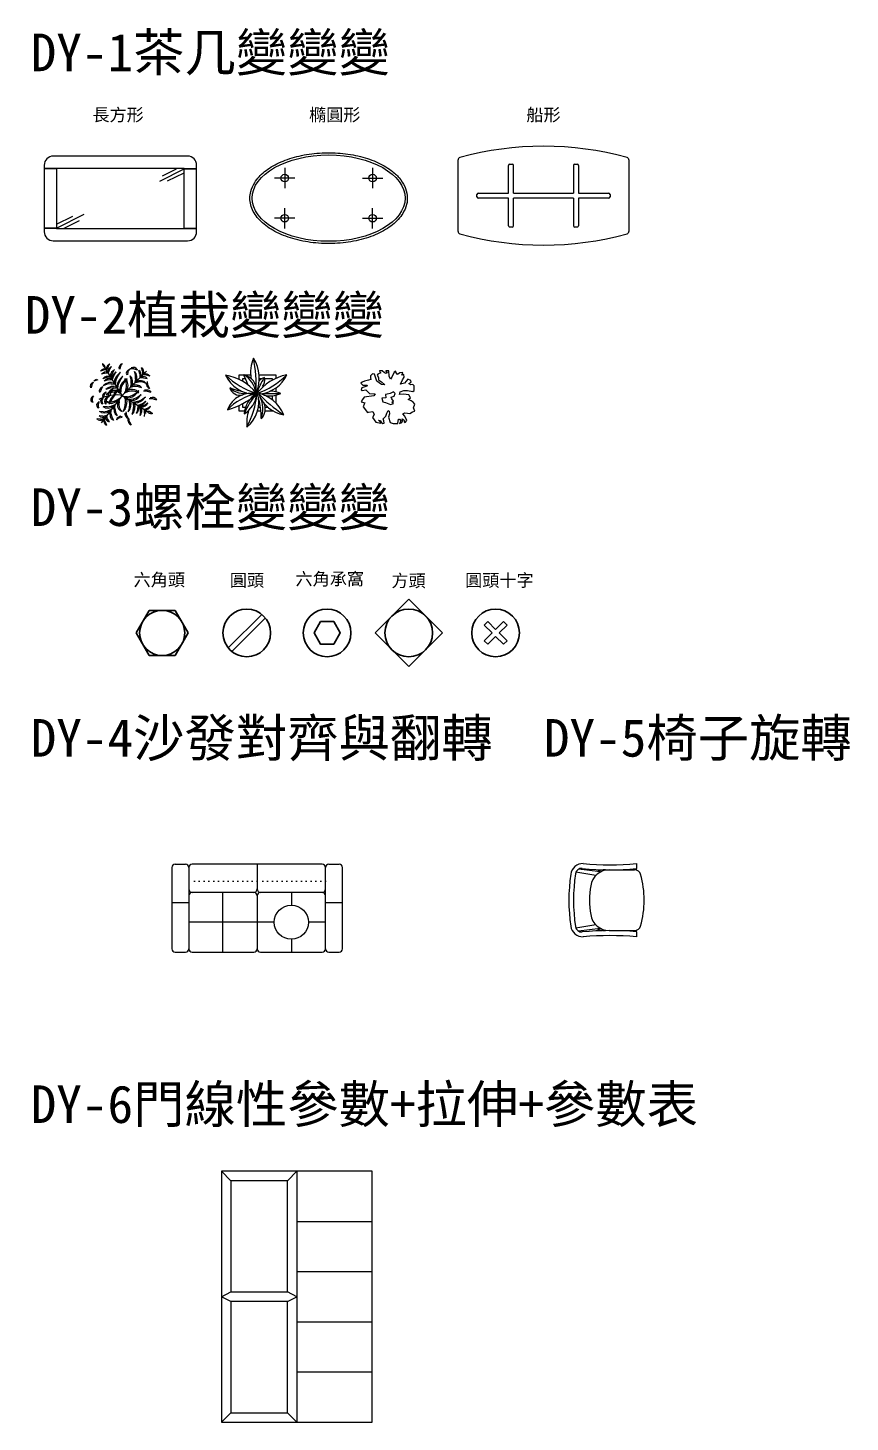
# Model space of a CAD drawing. Header units: millimetres. Extents: x 1529 to 3298, y 79 to 1191.
# Drawn here: x 1529 to 2184, y 79 to 1191 of the extents above; entities that cross this region are included whole.
import ezdxf
from ezdxf.enums import TextEntityAlignment as Align

# ---------------------------------------------------------------- set-up
doc = ezdxf.new("R2010")
doc.units = ezdxf.units.MM
doc.header["$LTSCALE"] = 30
doc.linetypes.add('DOT', pattern=[0.25, 0, -0.25])
doc.layers.add('cc', color=7, linetype='Continuous')
doc.styles.add('KK', font='kaiu.ttf')

msp = doc.modelspace()

# ---------------------------------------------------------------- linework, layer by layer
at = {"color": 0}
for p, q in [((1541.934, 1081.129), (1541.934, 1028.029)), ((1551.834, 1078.429), (1541.934, 1078.429)), ((1656.234, 1088.329), (1549.134, 1088.329)), ((1653.534, 1078.429), (1551.834, 1078.429)), ((1551.834, 1078.429), (1551.834, 1030.729)), ((1653.534, 1078.429), (1663.434, 1078.429)), ((1653.534, 1030.729), (1653.534, 1078.429)), ((1663.434, 1028.029), (1663.434, 1081.129)), ((1871.774, 1028.342), (1871.774, 1085.307)), ((2007.774, 1085.307), (2007.774, 1028.342)), ((1551.834, 1078.159), (1541.934, 1078.159)), ((1653.534, 1078.159), (1663.434, 1078.159)), ((1551.834, 1030.999), (1541.934, 1030.999)), ((1551.834, 1030.729), (1541.934, 1030.729)), ((1551.834, 1030.729), (1653.534, 1030.729)), ((1653.534, 1030.999), (1663.434, 1030.999)), ((1653.534, 1030.729), (1663.434, 1030.729)), ((1549.134, 1020.829), (1656.234, 1020.829)), ((1646.396, 523.807), (1654.496, 523.807)), ((1763.396, 523.807), (1659.896, 523.807)), ((1711.646, 523.807), (1711.646, 504.007)), ((1768.796, 523.807), (1776.896, 523.807)), ((2013.998, 524.307), (2013.998, 520.307)), ((1643.696, 521.107), (1643.696, 456.307)), ((1657.196, 521.107), (1657.196, 456.307)), ((1766.096, 456.307), (1766.096, 521.107)), ((1779.596, 456.307), (1779.596, 521.107)), ((1981.41, 514.718), (1965.639, 517.461)), ((1985.248, 517.594), (1967.618, 519.684)), ((1992.209, 519.307), (2012.319, 519.307)), ((2013.998, 519.017), (2013.998, 520.307)), ((1708.946, 501.307), (1659.896, 501.307)), ((1684.421, 453.607), (1684.421, 501.307)), ((1763.396, 501.307), (1714.346, 501.307)), ((1738.871, 501.307), (1738.871, 491.049)), ((1711.646, 498.607), (1711.646, 456.307)), ((1725.279, 477.457), (1657.196, 477.457)), ((1766.096, 477.457), (1752.463, 477.457)), ((1981.41, 475.396), (1965.639, 472.653)), ((1985.248, 472.52), (1967.618, 470.43)), ((1992.209, 470.807), (2012.319, 470.807)), ((2013.998, 469.807), (2013.998, 471.097)), ((2013.998, 469.807), (2013.998, 465.807)), ((1738.871, 463.866), (1738.871, 453.607)), ((1659.896, 453.607), (1708.946, 453.607)), ((1714.346, 453.607), (1763.396, 453.607)), ((1803.237, 278.893), (1683.237, 278.893)), ((1683.237, 278.893), (1683.237, 78.893)), ((1690.737, 271.393), (1683.237, 278.893)), ((1735.737, 271.393), (1743.237, 278.893)), ((1743.237, 278.893), (1743.237, 78.893)), ((1803.237, 78.893), (1803.237, 278.893)), ((1735.737, 271.393), (1690.737, 271.393)), ((1690.737, 271.393), (1690.737, 182.643)), ((1735.737, 182.643), (1735.737, 271.393)), ((1743.237, 238.893), (1803.237, 238.893)), ((1743.237, 198.893), (1803.237, 198.893)), ((1683.237, 178.893), (1690.737, 182.643)), ((1690.737, 175.143), (1683.237, 178.893)), ((1690.737, 182.643), (1735.737, 182.643)), ((1743.237, 178.893), (1735.737, 182.643)), ((1735.737, 175.143), (1743.237, 178.893)), ((1735.737, 175.143), (1690.737, 175.143)), ((1690.737, 175.143), (1690.737, 86.393)), ((1735.737, 86.393), (1735.737, 175.143)), ((1743.237, 158.893), (1803.237, 158.893)), ((1743.237, 118.893), (1803.237, 118.893)), ((1690.737, 86.393), (1683.237, 78.893)), ((1683.237, 78.893), (1803.237, 78.893)), ((1690.737, 86.393), (1735.737, 86.393)), ((1735.737, 86.393), (1743.237, 78.893))]:
    msp.add_line(p, q, dxfattribs=at)
at = {"color": 6}
for p, q in [((1733.591, 1078.925), (1733.591, 1062.758)), ((1803.591, 1078.925), (1803.591, 1062.758)), ((1911.774, 1058.825), (1911.774, 1080.825)), ((1912.774, 1081.825), (1914.774, 1081.825)), ((1915.774, 1058.825), (1915.774, 1080.825)), ((1963.774, 1080.825), (1963.774, 1058.825)), ((1964.774, 1081.825), (1966.774, 1081.825)), ((1967.774, 1080.825), (1967.774, 1058.825)), ((1741.675, 1070.841), (1725.508, 1070.841)), ((1795.508, 1070.841), (1811.675, 1070.841)), ((1886.774, 1055.825), (1886.774, 1057.825)), ((1887.774, 1058.825), (1911.774, 1058.825)), ((1915.774, 1058.825), (1963.774, 1058.825)), ((1967.774, 1058.825), (1991.774, 1058.825)), ((1992.774, 1057.825), (1992.774, 1055.825)), ((1733.591, 1030.758), (1733.591, 1046.925)), ((1803.591, 1030.758), (1803.591, 1046.925)), ((1911.774, 1054.825), (1887.774, 1054.825)), ((1911.774, 1032.825), (1911.774, 1054.825)), ((1963.774, 1054.825), (1915.774, 1054.825)), ((1915.774, 1032.825), (1915.774, 1054.825)), ((1963.774, 1054.825), (1963.774, 1032.825)), ((1967.774, 1054.825), (1967.774, 1032.825)), ((1991.774, 1054.825), (1967.774, 1054.825)), ((1741.675, 1038.841), (1725.508, 1038.841)), ((1795.508, 1038.841), (1811.675, 1038.841)), ((1914.774, 1031.825), (1912.774, 1031.825)), ((1966.774, 1031.825), (1964.774, 1031.825))]:
    msp.add_line(p, q, dxfattribs=at)
at = {"color": 4}
for p, q in [((1634.201, 1068.492), (1653.534, 1078.159)), ((1636.304, 1072.562), (1647.496, 1078.159)), ((1640.318, 1068.532), (1653.534, 1075.14)), ((1551.834, 1030.999), (1573.905, 1042.034)), ((1551.834, 1034.017), (1564.73, 1040.465)), ((1557.871, 1030.999), (1570.087, 1037.106))]:
    msp.add_line(p, q, dxfattribs=at)
at = {"color": 3}
for p, q in [((1592.902, 920.538), (1594.305, 922.767)), ((1593.397, 922.024), (1594.305, 922.767)), ((1602.809, 920.851), (1604.253, 922.915)), ((1603.118, 922.399), (1604.46, 922.915)), ((1587.867, 917.812), (1586.711, 916.821)), ((1589.27, 917.73), (1586.711, 916.821)), ((1588.981, 915.388), (1587.743, 914.48)), ((1590.385, 915.306), (1587.743, 914.48)), ((1588.94, 918.39), (1587.867, 917.812)), ((1588.408, 922.636), (1588.385, 922.544)), ((1588.385, 922.544), (1588.414, 922.395)), ((1588.488, 922.662), (1588.408, 922.636)), ((1588.414, 922.395), (1588.487, 922.201)), ((1588.487, 922.201), (1588.596, 921.973)), ((1588.616, 922.628), (1588.488, 922.662)), ((1588.596, 921.973), (1588.734, 921.723)), ((1590.046, 911.957), (1588.602, 910.718)), ((1591.8, 911.854), (1588.602, 910.718)), ((1588.783, 922.54), (1588.616, 922.628)), ((1588.734, 921.723), (1588.891, 921.464)), ((1588.977, 922.408), (1588.783, 922.54)), ((1588.891, 921.464), (1589.061, 921.206)), ((1590.096, 918.556), (1588.94, 918.39)), ((1589.187, 922.239), (1588.977, 922.408)), ((1590.054, 915.967), (1588.981, 915.388)), ((1589.061, 921.206), (1589.235, 920.963)), ((1589.402, 922.043), (1589.187, 922.239)), ((1589.235, 920.963), (1589.406, 920.744)), ((1591.747, 917.896), (1589.27, 917.73)), ((1589.611, 921.826), (1589.402, 922.043)), ((1589.406, 920.744), (1589.572, 920.549)), ((1589.572, 920.549), (1589.73, 920.377)), ((1589.804, 921.597), (1589.611, 921.826)), ((1589.73, 920.377), (1589.88, 920.228)), ((1589.971, 921.363), (1589.804, 921.597)), ((1603.981, 897.411), (1589.857, 920.935)), ((1589.88, 920.228), (1590.019, 920.099)), ((1590.113, 921.13), (1589.971, 921.363)), ((1590.019, 920.099), (1590.145, 919.991)), ((1591.387, 912.679), (1590.046, 911.957)), ((1591.375, 916.297), (1590.054, 915.967)), ((1590.096, 918.556), (1591.416, 918.556)), ((1590.232, 920.902), (1590.113, 921.13)), ((1590.145, 919.991), (1590.256, 919.901)), ((1590.329, 920.683), (1590.232, 920.902)), ((1590.256, 919.901), (1590.352, 919.828)), ((1590.407, 920.478), (1590.329, 920.683)), ((1590.352, 919.828), (1590.43, 919.772)), ((1590.385, 915.306), (1592.944, 915.555)), ((1590.468, 920.291), (1590.407, 920.478)), ((1590.43, 919.772), (1590.49, 919.734)), ((1590.515, 920.125), (1590.468, 920.291)), ((1590.49, 919.734), (1590.535, 919.716)), ((1590.548, 919.987), (1590.515, 920.125)), ((1590.535, 919.716), (1590.564, 919.719)), ((1590.57, 919.878), (1590.548, 919.987)), ((1590.564, 919.719), (1590.58, 919.746)), ((1590.581, 919.798), (1590.57, 919.878)), ((1590.58, 919.746), (1590.581, 919.798)), ((1591.375, 916.297), (1592.448, 916.215)), ((1592.832, 912.886), (1591.387, 912.679)), ((1591.664, 919.794), (1591.416, 918.556)), ((1592.406, 921.033), (1591.664, 919.794)), ((1592.902, 920.538), (1591.747, 917.896)), ((1594.896, 912.061), (1591.8, 911.854)), ((1593.397, 922.024), (1592.406, 921.033)), ((1592.861, 917.453), (1592.448, 916.215)), ((1592.832, 912.886), (1594.483, 912.887)), ((1593.521, 918.609), (1592.861, 917.453)), ((1594.016, 918.114), (1592.944, 915.555)), ((1594.511, 919.6), (1593.521, 918.609)), ((1594.016, 918.114), (1595.584, 920.508)), ((1594.792, 914.434), (1594.483, 912.887)), ((1594.511, 919.6), (1595.584, 920.508)), ((1595.72, 915.983), (1594.792, 914.434)), ((1596.339, 915.364), (1594.896, 912.061)), ((1596.031, 912.577), (1595.515, 911.029)), ((1596.958, 917.221), (1595.72, 915.983)), ((1596.856, 914.022), (1596.031, 912.577)), ((1597.475, 913.403), (1596.135, 910.204)), ((1596.339, 915.364), (1598.093, 918.15)), ((1598.094, 915.261), (1596.856, 914.022)), ((1596.958, 917.221), (1598.093, 918.15)), ((1597.475, 913.403), (1599.435, 916.396)), ((1598.094, 915.261), (1599.435, 916.396)), ((1599.023, 912.062), (1598.095, 909.689)), ((1600.571, 914.023), (1599.023, 912.062)), ((1600.571, 912.991), (1599.127, 909.689)), ((1600.571, 912.991), (1602.84, 916.088)), ((1600.571, 914.023), (1602.84, 916.088)), ((1601.88, 920.954), (1601.468, 919.715)), ((1601.468, 919.715), (1601.778, 918.374)), ((1603.118, 922.399), (1601.88, 920.954)), ((1602.809, 920.851), (1602.294, 918.477)), ((1602.635, 910.928), (1604.699, 912.786)), ((1602.636, 909.896), (1604.699, 912.786)), ((1603.981, 897.411), (1623.375, 916.816)), ((1607.793, 916.502), (1607.381, 915.264)), ((1607.381, 915.264), (1607.691, 913.922)), ((1609.031, 917.947), (1607.793, 916.502)), ((1608.722, 916.399), (1608.207, 914.026)), ((1608.722, 916.399), (1610.166, 918.463)), ((1609.031, 917.947), (1610.372, 918.463)), ((1613.398, 918.754), (1610.302, 918.753)), ((1611.716, 911.55), (1610.374, 913.097)), ((1611.2, 910.208), (1610.374, 913.097)), ((1612.675, 919.683), (1611.128, 919.579)), ((1614.12, 919.683), (1612.675, 919.683)), ((1613.398, 918.754), (1616.184, 918.033)), ((1614.811, 913.821), (1613.881, 916.607)), ((1615.223, 915.059), (1613.881, 916.607)), ((1615.359, 919.064), (1614.12, 919.683)), ((1614.605, 910.519), (1614.811, 913.821)), ((1615.843, 912.996), (1615.223, 915.059)), ((1615.359, 919.064), (1616.184, 918.033)), ((1615.74, 910.829), (1615.843, 912.996)), ((1618.113, 914.647), (1617.493, 917.537)), ((1618.422, 916.608), (1617.493, 917.537)), ((1618.113, 914.647), (1618.114, 911.552)), ((1621.106, 911.656), (1618.114, 911.552)), ((1619.041, 915.37), (1618.422, 916.608)), ((1619.248, 913.925), (1618.939, 912.378)), ((1620.487, 912.688), (1618.939, 912.378)), ((1619.248, 913.925), (1619.041, 915.37)), ((1620.485, 918.673), (1619.556, 919.601)), ((1620.279, 916.815), (1619.556, 919.601)), ((1620.279, 916.815), (1620.177, 913.616)), ((1623.273, 913.823), (1620.177, 913.616)), ((1621.104, 917.434), (1620.485, 918.673)), ((1621.931, 912.482), (1620.487, 912.688)), ((1621.414, 916.093), (1621.104, 917.434)), ((1621.106, 911.656), (1623.996, 911.038)), ((1621.414, 916.093), (1621.208, 914.648)), ((1622.653, 914.855), (1621.208, 914.648)), ((1623.067, 911.966), (1621.931, 912.482)), ((1623.995, 914.546), (1622.653, 914.855)), ((1623.067, 911.966), (1623.996, 911.038)), ((1623.273, 913.823), (1626.059, 913.102)), ((1625.13, 914.03), (1623.995, 914.546)), ((1625.13, 914.03), (1626.059, 913.102)), ((1697.288, 910.289), (1697.288, 914.038)), ((1697.288, 914.038), (1706.418, 914.038)), ((1713.23, 914.038), (1726.475, 914.038)), ((1726.475, 914.038), (1726.475, 911.078)), ((1801.992, 913.07), (1801.912, 911.518)), ((1803.521, 914.796), (1801.992, 913.07)), ((1805.051, 914.537), (1803.521, 914.796)), ((1807.063, 908.931), (1805.051, 914.537)), ((1807.789, 914.365), (1807.144, 913.761)), ((1807.144, 913.761), (1808.432, 911.95)), ((1810.203, 915.657), (1807.789, 914.365)), ((1808.432, 911.95), (1808.19, 909.966)), ((1811.249, 917.211), (1809.156, 917.211)), ((1809.156, 917.211), (1809.479, 916.089)), ((1809.479, 916.089), (1810.203, 915.657)), ((1813.021, 915.657), (1811.249, 917.211)), ((1814.388, 915.141), (1813.021, 915.657)), ((1816.481, 917.211), (1814.066, 917.211)), ((1814.066, 917.211), (1814.066, 916.693)), ((1814.066, 916.693), (1815.193, 916.261)), ((1815.193, 916.261), (1814.388, 915.141)), ((1816.723, 912.898), (1816.481, 917.211)), ((1817.85, 910.396), (1816.723, 912.898)), ((1818.896, 912.122), (1817.85, 910.396)), ((1820.828, 916.176), (1818.896, 912.122)), ((1822.116, 916.952), (1820.828, 916.176)), ((1822.197, 916.089), (1822.116, 916.952)), ((1823.404, 914.278), (1822.197, 916.089)), ((1825.336, 915.657), (1823.404, 914.278)), ((1827.75, 915.744), (1825.336, 915.657)), ((1826.947, 913.589), (1827.75, 915.744)), ((1828.395, 914.105), (1826.947, 913.589)), ((1827.429, 910.052), (1828.717, 912.207)), ((1828.717, 912.207), (1828.395, 914.105)), ((1578.951, 906.146), (1578.539, 904.701)), ((1578.539, 904.701), (1578.745, 903.463)), ((1580.086, 907.488), (1578.951, 906.146)), ((1579.983, 905.94), (1579.364, 903.669)), ((1579.983, 905.94), (1581.324, 908.107)), ((1580.086, 907.488), (1581.53, 908.107)), ((1583.697, 910.275), (1581.633, 908.829)), ((1584.832, 909.965), (1581.633, 908.829)), ((1586.231, 902.565), (1585.818, 901.12)), ((1585.818, 901.12), (1586.025, 899.882)), ((1587.365, 903.907), (1586.231, 902.565)), ((1587.262, 902.359), (1586.644, 900.089)), ((1587.262, 902.359), (1588.603, 904.526)), ((1587.365, 903.907), (1588.81, 904.527)), ((1590.976, 906.694), (1588.913, 905.249)), ((1592.111, 906.385), (1588.913, 905.249)), ((1591.182, 909.996), (1589.634, 908.861)), ((1592.936, 909.894), (1589.634, 908.861)), ((1593.452, 907.727), (1590.976, 906.694)), ((1593.041, 903.599), (1590.977, 902.154)), ((1594.176, 903.29), (1590.977, 902.154)), ((1592.523, 910.719), (1591.182, 909.996)), ((1595.413, 906.799), (1592.111, 906.385)), ((1594.174, 911.132), (1592.523, 910.719)), ((1592.936, 909.894), (1596.135, 910.204)), ((1595.414, 904.528), (1593.041, 903.599)), ((1593.97, 900.813), (1593.042, 898.852)), ((1595.312, 900.71), (1593.351, 899.781)), ((1595.722, 907.934), (1593.452, 907.727)), ((1595.311, 902.155), (1593.97, 900.813)), ((1594.174, 911.132), (1595.515, 911.029)), ((1597.478, 903.703), (1594.176, 903.29)), ((1595.209, 900.401), (1597.168, 903.187)), ((1595.311, 902.155), (1597.168, 903.187)), ((1597.479, 901.433), (1595.312, 900.71)), ((1595.413, 906.799), (1598.509, 906.387)), ((1597.684, 904.735), (1595.414, 904.528)), ((1595.722, 907.934), (1597.89, 907.418)), ((1597.478, 903.703), (1600.471, 903.188)), ((1599.749, 901.434), (1597.479, 901.433)), ((1597.684, 904.735), (1599.851, 904.22)), ((1598.095, 909.689), (1597.89, 907.418)), ((1599.13, 901.434), (1598.201, 900.298)), ((1599.127, 909.689), (1598.509, 906.387)), ((1600.265, 901.125), (1598.924, 899.576)), ((1600.574, 902.26), (1599.13, 901.434)), ((1601.503, 900.712), (1599.749, 901.434)), ((1600.057, 906.49), (1599.851, 904.22)), ((1601.088, 908.967), (1600.057, 906.49)), ((1600.265, 901.125), (1601.709, 902.157)), ((1600.986, 906.387), (1600.471, 903.188)), ((1600.574, 902.26), (1601.709, 902.157)), ((1602.636, 909.896), (1600.986, 906.387)), ((1602.635, 910.928), (1601.088, 908.967)), ((1601.503, 900.712), (1602.742, 899.474)), ((1602.74, 905.459), (1602.225, 903.292)), ((1602.225, 903.292), (1602.329, 901.331)), ((1602.329, 901.331), (1602.639, 899.371)), ((1604.081, 907.627), (1602.74, 905.459)), ((1602.948, 901.538), (1602.845, 899.165)), ((1603.36, 904.015), (1602.948, 901.538)), ((1604.494, 906.388), (1603.36, 904.015)), ((1605.835, 909.381), (1604.081, 907.627)), ((1605.938, 908.659), (1604.494, 906.388)), ((1605.835, 909.381), (1608.001, 910.93)), ((1605.938, 908.659), (1608.001, 910.93)), ((1606.972, 901.849), (1605.941, 899.372)), ((1608.314, 900.508), (1605.941, 899.372)), ((1608.107, 901.127), (1606.044, 899.682)), ((1607.073, 908.763), (1606.144, 910.723)), ((1607.692, 909.588), (1606.144, 910.723)), ((1607.694, 901.539), (1606.147, 899.578)), ((1606.972, 901.849), (1607.59, 904.325)), ((1607.59, 906.596), (1607.073, 908.763)), ((1607.59, 904.325), (1607.59, 906.596)), ((1608.415, 907.834), (1607.692, 909.588)), ((1607.694, 901.539), (1608.726, 903.81)), ((1610.377, 902.159), (1608.107, 901.127)), ((1610.893, 901.024), (1608.314, 900.508)), ((1608.828, 905.771), (1608.415, 907.834)), ((1608.726, 903.81), (1608.828, 905.771)), ((1611.201, 907.113), (1610.377, 903.81)), ((1613.678, 904.637), (1610.377, 903.81)), ((1612.338, 902.263), (1610.377, 902.159)), ((1613.164, 901.025), (1610.893, 901.024)), ((1611.201, 907.113), (1611.2, 910.208)), ((1612.336, 907.423), (1611.408, 904.843)), ((1613.884, 905.875), (1611.408, 904.843)), ((1612.336, 909.486), (1611.716, 911.55)), ((1612.336, 907.423), (1612.336, 909.486)), ((1614.298, 901.954), (1612.338, 902.263)), ((1615.331, 900.51), (1613.164, 901.025)), ((1616.774, 904.638), (1613.678, 904.637)), ((1616.052, 905.773), (1613.884, 905.875)), ((1614.605, 910.519), (1613.987, 907.423)), ((1617.083, 908.043), (1613.987, 907.423)), ((1616.156, 901.129), (1614.298, 901.954)), ((1615.74, 910.829), (1615.019, 908.455)), ((1617.289, 909.281), (1615.019, 908.455)), ((1615.125, 899.478), (1617.394, 901.542)), ((1615.331, 900.51), (1617.188, 899.685)), ((1615.847, 899.375), (1617.394, 901.542)), ((1618.115, 905.154), (1616.052, 905.773)), ((1616.156, 901.129), (1617.188, 899.685)), ((1616.774, 904.638), (1619.561, 903.916)), ((1620.385, 908.25), (1617.083, 908.043)), ((1619.559, 909.282), (1617.289, 909.281)), ((1618.115, 905.154), (1619.561, 903.916)), ((1621.623, 908.663), (1619.559, 909.282)), ((1620.385, 908.25), (1623.068, 907.426)), ((1624.102, 900.822), (1621.006, 900.821)), ((1621.623, 908.663), (1623.068, 907.426)), ((1623.379, 901.75), (1621.831, 901.647)), ((1624.824, 901.751), (1623.379, 901.75)), ((1623.456, 906.167), (1623.455, 907.612)), ((1623.456, 906.167), (1623.869, 904.929)), ((1623.869, 904.929), (1624.695, 903.898)), ((1624.102, 900.822), (1626.888, 900.1)), ((1624.591, 905.652), (1624.177, 908.541)), ((1624.591, 905.652), (1625.83, 903.176)), ((1624.695, 903.898), (1625.83, 903.176)), ((1626.062, 901.132), (1624.824, 901.751)), ((1626.062, 901.132), (1626.888, 900.1)), ((1697.288, 901.288), (1697.288, 902.002)), ((1700.207, 908.729), (1700.207, 911.119)), ((1700.207, 911.119), (1702.186, 911.119)), ((1713.363, 911.119), (1715.92, 911.119)), ((1717.544, 911.119), (1723.556, 911.119)), ((1723.556, 911.119), (1723.556, 909.6)), ((1723.556, 901.66), (1723.556, 900.842)), ((1726.475, 903.468), (1726.475, 900.421)), ((1795.311, 907.981), (1794.266, 907.205)), ((1794.266, 907.205), (1795.875, 905.74)), ((1794.99, 903.498), (1794.426, 902.118)), ((1794.426, 902.118), (1795.393, 901.34)), ((1797.404, 904.359), (1794.99, 903.498)), ((1797.162, 908.931), (1795.311, 907.981)), ((1795.393, 901.34), (1798.21, 901.944)), ((1795.875, 905.74), (1799.014, 905.653)), ((1800.383, 909.62), (1797.162, 908.931)), ((1799.577, 905.222), (1797.404, 904.359)), ((1798.21, 901.944), (1799.174, 900.823)), ((1799.014, 905.653), (1799.577, 905.222)), ((1799.174, 900.823), (1801.188, 899.012)), ((1802.154, 910.139), (1800.383, 909.62)), ((1801.912, 911.518), (1802.154, 910.139)), ((1810.686, 906.344), (1807.063, 908.931)), ((1808.19, 909.966), (1810.686, 908.24)), ((1810.686, 908.24), (1813.261, 905.998)), ((1813.261, 905.998), (1810.686, 906.344)), ((1820.265, 900.479), (1817.608, 899.012)), ((1821.634, 899.099), (1820.265, 900.479)), ((1825.578, 900.307), (1828.556, 901.514)), ((1825.82, 906.601), (1827.429, 910.052)), ((1829.119, 907.292), (1825.82, 906.601)), ((1828.556, 901.514), (1831.534, 901.514)), ((1831.615, 910.57), (1829.119, 907.292)), ((1831.534, 901.514), (1835.8, 900.564)), ((1834.109, 909.448), (1831.615, 910.57)), ((1832.581, 907.12), (1834.272, 908.068)), ((1833.869, 906.085), (1832.581, 907.12)), ((1835.72, 906.17), (1833.869, 906.085)), ((1834.272, 908.068), (1834.109, 909.448)), ((1836.766, 905.222), (1835.72, 906.17)), ((1835.8, 900.564), (1836.687, 901.34)), ((1836.687, 901.34), (1836.766, 905.222)), ((1579.753, 895.809), (1579.134, 894.57)), ((1579.134, 894.57), (1579.238, 893.229)), ((1579.238, 893.229), (1579.857, 892.404)), ((1579.753, 895.809), (1580.785, 896.841)), ((1579.857, 892.404), (1580.993, 892.094)), ((1580.579, 895.809), (1580.27, 894.468)), ((1580.27, 894.468), (1580.27, 893.023)), ((1580.27, 893.023), (1580.993, 892.094)), ((1580.579, 895.809), (1581.507, 897.151)), ((1584.376, 891.42), (1583.757, 890.182)), ((1583.757, 890.182), (1583.861, 888.84)), ((1584.376, 891.42), (1585.408, 892.452)), ((1585.202, 891.42), (1584.893, 890.079)), ((1584.893, 890.079), (1584.893, 888.634)), ((1585.202, 891.42), (1586.13, 892.762)), ((1589.431, 896.065), (1585.614, 894.31)), ((1587.574, 894.62), (1586.955, 893.381)), ((1586.955, 893.381), (1587.059, 892.04)), ((1587.059, 892.04), (1587.678, 891.215)), ((1603.981, 897.411), (1587.27, 875.736)), ((1587.574, 894.62), (1588.606, 895.652)), ((1587.678, 891.215), (1588.71, 890.802)), ((1588.4, 894.62), (1587.987, 893.175)), ((1587.987, 893.175), (1588.091, 891.834)), ((1588.091, 891.834), (1588.71, 890.802)), ((1588.4, 894.62), (1589.328, 895.962)), ((1588.811, 898.335), (1588.502, 896.994)), ((1588.502, 896.994), (1588.709, 895.755)), ((1590.049, 899.574), (1588.811, 898.335)), ((1589.843, 898.129), (1589.328, 895.962)), ((1593.249, 897.201), (1589.431, 896.065)), ((1589.843, 898.129), (1591.287, 900.4)), ((1590.049, 899.574), (1591.494, 900.4)), ((1590.36, 894.311), (1590.051, 892.763)), ((1590.051, 892.763), (1590.258, 891.319)), ((1590.258, 891.319), (1591.084, 890.493)), ((1591.289, 895.653), (1590.36, 894.311)), ((1592.219, 892.041), (1590.67, 892.97)), ((1592.838, 892.454), (1590.67, 892.97)), ((1591.702, 894.208), (1591.083, 892.351)), ((1591.083, 892.351), (1591.084, 890.493)), ((1592.424, 896.788), (1591.289, 895.653)), ((1593.351, 899.781), (1591.391, 898.026)), ((1593.764, 899.368), (1591.391, 898.026)), ((1592.527, 895.86), (1591.702, 894.208)), ((1592.219, 892.041), (1593.973, 891.32)), ((1592.424, 896.788), (1593.971, 897.305)), ((1592.527, 895.86), (1593.971, 897.305)), ((1592.838, 892.454), (1594.901, 892.249)), ((1593.042, 898.852), (1593.043, 897.201)), ((1596.964, 897.821), (1593.249, 897.201)), ((1596.138, 899.885), (1593.764, 899.368)), ((1594.694, 894.519), (1593.766, 892.352)), ((1593.766, 892.352), (1593.767, 890.494)), ((1595.726, 894.313), (1593.767, 890.494)), ((1595.209, 900.401), (1593.971, 897.305)), ((1593.973, 891.32), (1595.934, 891.217)), ((1596.139, 896.377), (1594.694, 894.519)), ((1594.901, 892.249), (1597.584, 892.869)), ((1595.315, 888.947), (1598.514, 890.289)), ((1595.726, 894.313), (1598.511, 897.925)), ((1595.934, 891.217), (1598.204, 892.043)), ((1598.614, 900.299), (1596.138, 899.885)), ((1596.139, 896.377), (1597.996, 897.822)), ((1600.575, 897.926), (1596.964, 897.821)), ((1597.584, 892.869), (1600.06, 893.901)), ((1598.201, 900.298), (1597.789, 899.06)), ((1597.789, 899.06), (1597.996, 897.822)), ((1598.204, 892.043), (1600.267, 893.282)), ((1598.205, 887.09), (1598.514, 890.289)), ((1598.924, 899.576), (1598.511, 897.925)), ((1600.987, 900.196), (1598.614, 900.299)), ((1600.06, 893.901), (1602.227, 895.243)), ((1600.267, 893.282), (1602.021, 894.83)), ((1600.371, 890.702), (1600.268, 888.535)), ((1600.989, 892.973), (1600.371, 890.702)), ((1603.981, 897.411), (1600.575, 897.926)), ((1600.987, 900.196), (1602.845, 899.165)), ((1600.989, 892.973), (1601.918, 894.934)), ((1601.609, 892.767), (1601.506, 890.393)), ((1601.506, 890.393), (1601.816, 888.226)), ((1601.609, 892.767), (1602.227, 895.243)), ((1603.981, 897.411), (1624.331, 884.811)), ((1608.109, 896.38), (1605.735, 896.276)), ((1606.664, 894.522), (1605.735, 896.276)), ((1607.902, 895.761), (1605.838, 896.173)), ((1605.841, 887.299), (1606.459, 889.569)), ((1607.283, 894.935), (1605.942, 896.276)), ((1606.459, 889.569), (1606.872, 892.046)), ((1606.872, 892.046), (1606.664, 894.522)), ((1608.006, 893.181), (1607.283, 894.935)), ((1607.285, 888.744), (1607.904, 891.014)), ((1607.902, 895.761), (1609.863, 895.658)), ((1607.904, 891.014), (1608.006, 893.181)), ((1608.109, 896.38), (1610.482, 896.897)), ((1612.959, 894.421), (1609.76, 893.904)), ((1610.277, 890.912), (1609.76, 893.904)), ((1609.863, 895.658), (1611.927, 896.278)), ((1609.865, 887.609), (1610.277, 890.912)), ((1610.482, 896.897), (1612.958, 897.929)), ((1613.063, 893.492), (1610.792, 893.285)), ((1611.206, 891.221), (1610.792, 893.285)), ((1611.103, 888.848), (1611.206, 891.221)), ((1611.927, 896.278), (1614.093, 897.62)), ((1612.958, 897.929), (1615.125, 899.478)), ((1612.959, 894.421), (1616.364, 896.176)), ((1616.262, 892.564), (1612.96, 891.944)), ((1613.373, 888.849), (1612.96, 891.944)), ((1613.063, 893.492), (1615.436, 894.628)), ((1616.262, 891.532), (1613.992, 891.325)), ((1614.405, 889.262), (1613.992, 891.325)), ((1614.093, 897.62), (1615.847, 899.375)), ((1615.436, 894.628), (1617.499, 896.073)), ((1616.262, 892.564), (1619.46, 894.113)), ((1616.262, 891.532), (1618.532, 892.565)), ((1616.364, 896.176), (1619.253, 898.241)), ((1616.47, 886.373), (1616.778, 889.572)), ((1619.977, 890.914), (1616.778, 889.572)), ((1617.499, 896.073), (1619.253, 898.241)), ((1619.049, 889.573), (1617.501, 889.056)), ((1618.532, 892.565), (1620.595, 894.01)), ((1621.835, 889.883), (1618.636, 888.334)), ((1619.049, 889.573), (1620.493, 890.399)), ((1619.46, 894.113), (1622.555, 896.384)), ((1619.977, 890.914), (1622.866, 892.979)), ((1620.493, 890.399), (1621.834, 891.534)), ((1620.595, 894.01), (1622.555, 896.384)), ((1621.834, 891.534), (1622.866, 892.979)), ((1621.835, 889.883), (1624.62, 891.638)), ((1622.454, 889.264), (1623.795, 890.399)), ((1623.795, 890.399), (1624.62, 891.638)), ((1628.696, 894.827), (1625.6, 894.826)), ((1627.973, 895.755), (1626.425, 895.652)), ((1629.418, 895.756), (1627.973, 895.755)), ((1628.696, 894.827), (1631.482, 894.105)), ((1630.656, 895.137), (1629.418, 895.756)), ((1630.656, 895.137), (1631.482, 894.105)), ((1697.288, 896.797), (1697.288, 897.727)), ((1697.288, 884.852), (1697.288, 889.526)), ((1700.207, 887.77), (1700.207, 891.003)), ((1723.556, 897.256), (1723.556, 894.134)), ((1726.475, 897.709), (1726.475, 891.586)), ((1795.553, 894.355), (1794.587, 892.371)), ((1794.587, 892.371), (1797.404, 891.682)), ((1796.92, 896.166), (1795.553, 894.355)), ((1796.841, 890.475), (1796.036, 888.49)), ((1797.404, 891.682), (1796.841, 890.475)), ((1804.488, 897.114), (1796.92, 896.166)), ((1801.188, 899.012), (1805.535, 898.925)), ((1805.535, 898.925), (1804.488, 897.114)), ((1814.227, 895.734), (1811.007, 895.305)), ((1811.007, 895.305), (1811.652, 892.543)), ((1811.652, 892.543), (1813.906, 891.94)), ((1815.275, 898.581), (1813.906, 898.236)), ((1813.906, 898.236), (1814.227, 895.734)), ((1813.906, 891.94), (1815.354, 891.336)), ((1817.608, 899.012), (1815.275, 898.581)), ((1815.354, 891.336), (1817.931, 890.216)), ((1817.931, 890.216), (1820.185, 891.164)), ((1818.413, 896.166), (1820.667, 896.942)), ((1818.816, 894.873), (1818.413, 896.166)), ((1820.346, 893.062), (1818.816, 894.873)), ((1818.977, 892.286), (1820.346, 893.062)), ((1820.185, 891.164), (1818.977, 892.286)), ((1820.667, 896.942), (1821.634, 899.099)), ((1825.175, 898.321), (1825.578, 900.307)), ((1828.234, 898.581), (1825.175, 898.321)), ((1832.419, 897.977), (1828.234, 898.581)), ((1832.018, 894.355), (1833.708, 895.649)), ((1834.351, 893.319), (1832.018, 894.355)), ((1833.708, 895.649), (1832.419, 897.977)), ((1835.962, 892.286), (1834.351, 893.319)), ((1837.329, 890.475), (1835.962, 892.286)), ((1836.203, 887.714), (1837.329, 890.475)), ((1583.861, 888.84), (1584.48, 888.015)), ((1586.856, 878.625), (1583.864, 878.934)), ((1584.896, 878.109), (1583.864, 878.934)), ((1584.48, 888.015), (1585.616, 887.706)), ((1584.893, 888.634), (1585.616, 887.706)), ((1586.856, 880.483), (1585.721, 881.205)), ((1588.713, 881.102), (1585.721, 881.205)), ((1587.681, 883.785), (1585.926, 884.713)), ((1588.919, 884.404), (1585.926, 884.713)), ((1586.856, 880.483), (1588.198, 880.174)), ((1586.856, 878.625), (1590.055, 879.349)), ((1587.681, 883.785), (1589.951, 883.579)), ((1587.682, 877.8), (1589.333, 878.42)), ((1588.198, 880.174), (1589.642, 880.174)), ((1588.713, 881.102), (1591.809, 881.722)), ((1592.013, 888.327), (1588.917, 888.532)), ((1590.672, 887.604), (1588.917, 888.532)), ((1588.919, 884.404), (1592.221, 885.025)), ((1589.437, 877.078), (1589.333, 878.42)), ((1589.642, 880.174), (1591.19, 880.69)), ((1589.951, 883.579), (1592.221, 883.993)), ((1590.469, 876.459), (1590.055, 879.349)), ((1590.672, 887.604), (1592.942, 887.398)), ((1591.087, 879.142), (1591.19, 880.69)), ((1591.087, 879.142), (1591.5, 877.904)), ((1592.326, 878.73), (1591.809, 881.722)), ((1592.013, 888.327), (1595.315, 888.947)), ((1592.221, 885.025), (1595.522, 886.47)), ((1592.221, 883.993), (1594.594, 885.128)), ((1592.326, 878.73), (1593.668, 876.357)), ((1592.942, 887.398), (1595.419, 888.018)), ((1594.182, 882.858), (1594.594, 885.128)), ((1594.182, 882.858), (1594.595, 880.794)), ((1594.595, 880.794), (1595.421, 878.937)), ((1595.11, 883.168), (1595.522, 886.47)), ((1595.11, 883.168), (1595.834, 880.382)), ((1595.419, 888.018), (1597.585, 889.154)), ((1595.421, 878.937), (1597.176, 877.803)), ((1595.834, 880.382), (1597.176, 877.803)), ((1597.38, 886.883), (1597.585, 889.154)), ((1597.38, 886.883), (1597.587, 884.613)), ((1597.587, 884.613), (1598.516, 882.859)), ((1598.205, 887.09), (1598.825, 884.201)), ((1598.516, 882.859), (1600.064, 881.518)), ((1598.825, 884.201), (1600.064, 881.518)), ((1601.612, 879.558), (1599.446, 878.01)), ((1600.168, 879.351), (1599.549, 877.907)), ((1601.303, 880.28), (1600.168, 879.351)), ((1600.268, 888.535), (1601.094, 886.885)), ((1601.094, 886.885), (1602.436, 885.543)), ((1602.747, 880.9), (1601.303, 880.28)), ((1601.612, 879.558), (1603.986, 880.281)), ((1601.816, 888.226), (1602.642, 886.163)), ((1602.436, 885.543), (1604.087, 884.718)), ((1602.642, 886.163), (1604.087, 884.718)), ((1602.747, 880.9), (1604.089, 880.591)), ((1605.841, 887.299), (1604.603, 884.822)), ((1606.357, 886.783), (1604.603, 884.822)), ((1606.357, 886.783), (1607.285, 888.744)), ((1606.565, 882.036), (1606.564, 883.481)), ((1606.565, 882.036), (1606.978, 880.798)), ((1606.978, 880.798), (1607.804, 879.766)), ((1607.7, 881.521), (1607.286, 884.41)), ((1607.7, 881.521), (1608.939, 879.044)), ((1607.804, 879.766), (1608.939, 879.044)), ((1609.865, 887.609), (1608.731, 884.41)), ((1610.175, 886.474), (1608.731, 884.41)), ((1608.76, 877.068), (1608.76, 878.513)), ((1609.896, 876.552), (1609.482, 879.442)), ((1610.175, 886.474), (1611.103, 888.848)), ((1612.962, 885.546), (1611.827, 882.347)), ((1613.271, 884.411), (1611.827, 882.347)), ((1612.962, 885.546), (1613.373, 888.849)), ((1613.271, 884.411), (1614.303, 886.888)), ((1614.303, 886.888), (1614.405, 889.262)), ((1616.47, 886.373), (1615.336, 883.174)), ((1616.573, 884.619), (1615.336, 883.174)), ((1616.573, 884.619), (1617.192, 886.064)), ((1617.192, 886.064), (1617.708, 887.612)), ((1617.708, 887.612), (1617.501, 889.056)), ((1618.611, 884.793), (1618.215, 881.525)), ((1618.982, 882.8), (1618.215, 881.525)), ((1618.611, 884.793), (1618.644, 888.347)), ((1619.435, 884.498), (1618.982, 882.8)), ((1619.614, 886.294), (1619.37, 887.777)), ((1619.614, 886.294), (1619.435, 884.498)), ((1620.906, 888.335), (1619.462, 887.922)), ((1620.906, 888.335), (1622.454, 889.264)), ((1621.937, 883.361), (1621.62, 880.746)), ((1621.937, 883.361), (1621.964, 886.204)), ((1624.516, 887.433), (1621.958, 886.194)), ((1622.74, 884.561), (1622.545, 885.747)), ((1622.74, 884.561), (1622.597, 883.124)), ((1623.774, 886.194), (1622.618, 885.864)), ((1623.774, 886.194), (1625.012, 886.937)), ((1624.075, 884.809), (1624.081, 884.863)), ((1624.085, 884.746), (1624.075, 884.809)), ((1624.081, 884.863), (1624.101, 884.909)), ((1624.113, 884.671), (1624.085, 884.746)), ((1624.101, 884.909), (1624.133, 884.949)), ((1624.16, 884.585), (1624.113, 884.671)), ((1624.133, 884.949), (1624.175, 884.984)), ((1624.23, 884.484), (1624.16, 884.585)), ((1624.175, 884.984), (1624.227, 885.014)), ((1624.227, 885.014), (1624.288, 885.04)), ((1624.324, 884.367), (1624.23, 884.484)), ((1624.288, 885.04), (1624.358, 885.061)), ((1624.443, 884.234), (1624.324, 884.367)), ((1624.358, 885.061), (1624.436, 885.078)), ((1624.436, 885.078), (1624.522, 885.09)), ((1624.586, 884.089), (1624.443, 884.234)), ((1624.516, 887.433), (1626.745, 888.837)), ((1624.522, 885.09), (1624.616, 885.097)), ((1624.751, 883.937), (1624.586, 884.089)), ((1624.616, 885.097), (1624.717, 885.101)), ((1624.717, 885.101), (1624.826, 885.099)), ((1624.938, 883.782), (1624.751, 883.937)), ((1624.826, 885.099), (1624.944, 885.091)), ((1625.143, 883.629), (1624.938, 883.782)), ((1624.944, 885.091), (1625.072, 885.073)), ((1625.012, 886.937), (1626.085, 887.846)), ((1625.072, 885.073), (1625.212, 885.043)), ((1625.365, 883.484), (1625.143, 883.629)), ((1625.212, 885.043), (1625.367, 884.999)), ((1625.603, 883.35), (1625.365, 883.484)), ((1625.367, 884.999), (1625.537, 884.938)), ((1625.537, 884.938), (1625.725, 884.858)), ((1625.855, 883.234), (1625.603, 883.35)), ((1625.725, 884.858), (1625.932, 884.755)), ((1626.118, 883.138), (1625.855, 883.234)), ((1625.932, 884.755), (1626.16, 884.63)), ((1626.085, 887.846), (1626.745, 888.837)), ((1626.386, 883.063), (1626.118, 883.138)), ((1626.16, 884.63), (1626.401, 884.485)), ((1626.654, 883.006), (1626.386, 883.063)), ((1626.401, 884.485), (1626.649, 884.327)), ((1626.649, 884.327), (1626.896, 884.161)), ((1626.915, 882.967), (1626.654, 883.006)), ((1626.896, 884.161), (1627.135, 883.992)), ((1627.162, 882.944), (1626.915, 882.967)), ((1627.135, 883.992), (1627.359, 883.826)), ((1627.389, 882.935), (1627.162, 882.944)), ((1627.359, 883.826), (1627.56, 883.668)), ((1627.59, 882.938), (1627.389, 882.935)), ((1627.56, 883.668), (1627.732, 883.524)), ((1627.758, 882.953), (1627.59, 882.938)), ((1627.732, 883.524), (1627.868, 883.398)), ((1627.889, 882.978), (1627.758, 882.953)), ((1627.868, 883.398), (1627.966, 883.29)), ((1627.981, 883.014), (1627.889, 882.978)), ((1627.966, 883.29), (1628.027, 883.198)), ((1628.034, 883.062), (1627.981, 883.014)), ((1628.027, 883.198), (1628.049, 883.123)), ((1628.049, 883.123), (1628.034, 883.062)), ((1701.541, 884.852), (1697.288, 884.852)), ((1702.269, 887.77), (1700.207, 887.77)), ((1704.568, 884.852), (1704.11, 884.852)), ((1714.705, 884.852), (1711.831, 884.852)), ((1714.357, 887.77), (1712.516, 887.77)), ((1724.86, 884.852), (1717.971, 884.852)), ((1720.544, 887.77), (1718.081, 887.77)), ((1796.036, 888.49), (1799.577, 884.006)), ((1799.577, 884.006), (1800.222, 884.091)), ((1800.222, 884.091), (1803.682, 884.782)), ((1804.89, 882.367), (1803.442, 879.952)), ((1803.442, 879.952), (1806.098, 876.33)), ((1803.682, 884.782), (1804.89, 882.367)), ((1812.055, 878.83), (1814.066, 880.988)), ((1812.618, 877.278), (1812.055, 878.83)), ((1814.066, 880.988), (1814.872, 883.488)), ((1814.872, 883.488), (1815.999, 885.386)), ((1815.999, 885.386), (1816.804, 884.867)), ((1817.126, 882.884), (1816.16, 880.297)), ((1816.16, 880.297), (1817.529, 876.071)), ((1816.804, 884.867), (1817.126, 882.884)), ((1823.646, 875.21), (1824.37, 878.573)), ((1824.37, 878.573), (1825.094, 878.573)), ((1825.094, 878.573), (1826.221, 877.193)), ((1827.51, 877.365), (1827.107, 878.83)), ((1827.107, 878.83), (1828.556, 878.141)), ((1827.832, 882.799), (1829.361, 883.747)), ((1829.28, 880.9), (1827.832, 882.799)), ((1830.971, 877.537), (1829.28, 880.9)), ((1829.361, 883.747), (1831.534, 883.488)), ((1831.534, 883.488), (1833.385, 883.23)), ((1833.385, 883.23), (1835.318, 884.351)), ((1835.318, 884.351), (1837.169, 885.041)), ((1837.169, 885.041), (1836.203, 887.714)), ((1584.896, 878.109), (1586.134, 877.696)), ((1586.134, 877.696), (1587.682, 877.8)), ((1589.437, 877.078), (1589.85, 875.634)), ((1589.85, 875.634), (1590.676, 874.602)), ((1590.469, 876.459), (1591.605, 873.88)), ((1590.676, 874.602), (1591.605, 873.88)), ((1591.5, 877.904), (1592.429, 876.976)), ((1592.429, 876.976), (1593.668, 876.357)), ((1608.76, 877.068), (1609.173, 875.83)), ((1609.173, 875.83), (1609.999, 874.798)), ((1609.896, 876.552), (1611.134, 874.076)), ((1609.999, 874.798), (1611.134, 874.076)), ((1806.098, 876.33), (1810.283, 875.382)), ((1810.043, 876.158), (1808.352, 877.797)), ((1808.352, 877.797), (1810.043, 877.537)), ((1810.043, 877.537), (1810.686, 875.811)), ((1810.283, 875.382), (1810.043, 876.158)), ((1810.686, 875.811), (1811.652, 875.21)), ((1811.652, 875.21), (1812.94, 875.382)), ((1812.94, 875.382), (1812.618, 877.278)), ((1817.529, 876.071), (1820.104, 875.21)), ((1820.104, 875.21), (1823.646, 875.21)), ((1826.221, 877.193), (1825.014, 875.21)), ((1825.014, 875.21), (1826.947, 875.898)), ((1826.947, 875.898), (1827.51, 877.365)), ((1828.556, 878.141), (1828.717, 877.365)), ((1828.717, 877.365), (1828.637, 876.502)), ((1828.637, 876.502), (1829.683, 875.811)), ((1829.683, 875.811), (1830.971, 877.537))]:
    msp.add_line(p, q, dxfattribs=at)
at = {"lineweight": 30}
for p, q in [((1832.403, 735.039), (1805.533, 708.169)), ((1859.273, 708.169), (1832.403, 735.039)), ((1625.584, 726.169), (1615.192, 708.169)), ((1646.368, 726.169), (1625.584, 726.169)), ((1656.761, 708.169), (1646.368, 726.169)), ((1688.608, 696.223), (1715.329, 722.944)), ((1691.437, 693.394), (1718.158, 720.115)), ((1892.526, 714.435), (1895.355, 717.264)), ((1898.793, 708.169), (1892.526, 714.435)), ((1895.355, 717.264), (1901.621, 710.997)), ((1901.621, 710.997), (1907.888, 717.264)), ((1910.716, 714.435), (1904.449, 708.169)), ((1907.888, 717.264), (1910.716, 714.435)), ((1615.192, 708.169), (1625.584, 690.169)), ((1646.368, 690.169), (1656.761, 708.169)), ((1805.533, 708.169), (1832.403, 681.299)), ((1832.403, 681.299), (1859.273, 708.169)), ((1892.526, 701.902), (1898.793, 708.169)), ((1895.355, 699.074), (1892.526, 701.902)), ((1901.621, 705.341), (1895.355, 699.074)), ((1907.888, 699.074), (1901.621, 705.341)), ((1904.449, 708.169), (1910.716, 701.902)), ((1910.716, 701.902), (1907.888, 699.074)), ((1625.584, 690.169), (1646.368, 690.169)), ((1916.396, 696.223), (1916.47, 696.148))]:
    msp.add_line(p, q, dxfattribs=at)
at = {"color": 2, "linetype": 'DOT', "ltscale": 0.5}
for p, q in [((1711.646, 510.307), (1657.196, 510.307)), ((1766.096, 510.307), (1711.646, 510.307))]:
    msp.add_line(p, q, dxfattribs=at)
for p, q in [((1643.696, 493.207), (1657.196, 493.207)), ((1766.096, 493.207), (1779.596, 493.207)), ((1646.396, 453.607), (1654.496, 453.607)), ((1768.796, 453.607), (1776.896, 453.607))]:
    msp.add_line(p, q)
at = {"lineweight": 30}
msp.add_lwpolyline([(1772.606, 699.128), (1777.826, 708.169), (1772.606, 717.21), (1762.167, 717.21), (1756.947, 708.169), (1762.167, 699.128)], close=True, dxfattribs=at)
at = {"color": 4}
for centre in [(1733.591, 1070.841), (1803.591, 1070.841), (1733.591, 1038.841), (1803.591, 1038.841)]:
    msp.add_circle(centre, 3, dxfattribs=at)
at = {"lineweight": 30}
for centre, radius in [((1635.976, 708.169), 18), ((1703.383, 708.169), 19), ((1832.403, 708.169), 19), ((1901.621, 708.169), 19)]:
    msp.add_circle(centre, radius, dxfattribs=at)
at = {"color": 0}
msp.add_circle((1738.871, 477.457), 13.592, dxfattribs=at)
for centre, radius, start, end in [((1939.774, 846.25), 250, 74.565949, 105.434051), ((1549.134, 1081.129), 7.2, 90, 180), ((1656.234, 1081.129), 7.2, 0, 90), ((1873.774, 1085.307), 2, 105.434051, 180), ((2005.774, 1085.307), 2, 0, 74.565949), ((1549.134, 1028.029), 7.2, 180, 270), ((1656.234, 1028.029), 7.2, 270, 0), ((1873.774, 1028.342), 2, 180, 254.565949), ((1939.774, 1267.399), 250, 254.565949, 285.434051), ((2005.774, 1028.342), 2, 285.434051, 0), ((1646.396, 521.107), 2.7, 90, 180), ((1654.496, 521.107), 2.7, 0, 90), ((1659.896, 521.107), 2.7, 90, 180), ((1763.396, 521.107), 2.7, 0, 90), ((1768.796, 521.107), 2.7, 90, 180), ((1776.896, 521.107), 2.7, 0, 90), ((1971.387, 514.307), 10, 90, 171.746314), ((1992.692, 750.77), 227.463, 264.625458, 275.374542), ((2104.091, 495.057), 144.094, 171.746314, 188.253686), ((2107.791, 495.057), 144.094, 171.590791, 188.409209), ((1970.193, 515.398), 5, 84.445906, 171.590791), ((1992.692, 746.77), 227.463, 264.445906, 275.374542), ((1992.209, 504.307), 15, 90, 171.206533), ((1989.042, 504.336), 15, 90, 115.251993), ((2012.319, 514.307), 5, 15.843863, 90), ((1944.488, 495.057), 75.51, 344.156137, 15.843863), ((1659.896, 504.007), 2.7, 180, 270), ((1659.896, 498.607), 2.7, 90, 180), ((1708.946, 504.007), 2.7, 270, 0), ((1708.946, 498.607), 2.7, 0, 90), ((1714.346, 504.007), 2.7, 180, 270), ((1714.346, 498.607), 2.7, 90, 180), ((1763.396, 504.007), 2.7, 270, 0), ((1763.396, 498.607), 2.7, 0, 90), ((2052.007, 495.057), 75.51, 171.206533, 188.793467), ((1992.209, 485.807), 15, 188.793467, 270), ((1971.387, 475.807), 10, 188.253686, 270), ((1970.193, 474.716), 5, 188.409209, 275.554094), ((1992.692, 243.344), 227.463, 84.625458, 95.554094), ((1989.042, 485.778), 15, 244.748007, 270), ((2012.319, 475.807), 5, 270, 344.156137), ((1708.946, 456.307), 2.7, 270, 0), ((1714.346, 456.307), 2.7, 180, 270), ((1992.692, 239.344), 227.463, 84.625458, 95.374542)]:
    msp.add_arc(centre, radius, start, end, dxfattribs=at)
at = {"color": 6}
for centre, start, end in [((1912.774, 1080.825), 90, 180), ((1914.774, 1080.825), 0, 90), ((1964.774, 1080.825), 90, 180), ((1966.774, 1080.825), 0, 90), ((1887.774, 1057.825), 90, 180), ((1991.774, 1057.825), 0, 90), ((1887.774, 1055.825), 180, 270), ((1991.774, 1055.825), 270, 0), ((1912.774, 1032.825), 180, 270), ((1914.774, 1032.825), 270, 0), ((1964.774, 1032.825), 180, 270), ((1966.774, 1032.825), 270, 0)]:
    msp.add_arc(centre, 1, start, end, dxfattribs=at)
at = {"color": 3}
for centre, radius, start, end in [((1736.766, 915.371), 30.378, 157.200754, 188.148515), ((1611.367, 906.186), 99.49, 356.366371, 12.241167), ((1683.519, 911.222), 29.845, 336.672156, 32.240009), ((1710.731, 925.624), 27.18, 206.038064, 268.073891), ((1680.358, 875.098), 39.051, 38.491283, 81.232528), ((1728.764, 956.641), 60.117, 225.539561, 252.849374), ((1698.986, 902.007), 11.962, 351.493474, 81.054439), ((1647.334, 885.615), 60.491, 20.031058, 27.795832), ((1692.089, 897.694), 18.536, 7.295256, 60.575628), ((1742.847, 875.14), 39.492, 101.092166, 143.331152), ((1688.546, 962.027), 67.064, 290.096933, 313.906696), ((1719.669, 903.617), 8.387, 105.502511, 139.643782), ((1710.731, 925.624), 27.18, 277.832026, 334.432747), ((1709.003, 909.698), 8.659, 323.52556, 13.364528), ((1701.863, 916.681), 17.703, 226.855642, 280.842278), ((1734.427, 1026.937), 131.022, 250.066133, 256.145647), ((1697.881, 906.247), 8.541, 198.1279, 285.125469), ((1758.86, 883.937), 49.912, 146.456908, 161.967311), ((1721.804, 878.366), 22.543, 67.185581, 90.043786), ((1706.746, 879.104), 20.062, 75.045443, 159.825792), ((1720.35, 855.104), 44.811, 102.661388, 136.370898), ((1671.695, 943.716), 59.93, 285.702179, 310.939523), ((1721.661, 881.377), 20.419, 120.120252, 175.97387), ((1690.481, 900.697), 20.9, 301.152252, 353.925924), ((1750.11, 863.221), 52.558, 137.833869, 157.721226), ((1686.935, 892.234), 25.968, 309.533761, 16.120888), ((1642.397, 905.281), 69.374, 331.75857, 354.385254), ((1736.766, 915.371), 30.378, 210.544432, 211.711411), ((1706.045, 871.128), 28.912, 22.334377, 78.35273), ((1786.6, 965.782), 99.391, 221.742995, 237.034789), ((1665.997, 880.516), 48.9, 358.407401, 17.420753), ((1737.196, 907.74), 26.001, 200.749055, 260.238817), ((1694.706, 886.643), 21.517, 339.641187, 26.491852), ((1707.296, 886.716), 10.837, 314.464847, 27.953549), ((1722.252, 1076.055), 177.102, 267.979154, 272.57112), ((1722.012, 916.839), 19.644, 255.084058, 295.749646), ((1742.847, 875.14), 39.492, 164.622842, 184.258989)]:
    msp.add_arc(centre, radius, start, end, dxfattribs=at)
for centre, start, end in [((1646.396, 456.307), 180, 270), ((1654.496, 456.307), 270, 0), ((1659.896, 456.307), 180, 270), ((1763.396, 456.307), 270, 0), ((1768.796, 456.307), 180, 270), ((1776.896, 456.307), 270, 0)]:
    msp.add_arc(centre, 2.7, start, end)
msp.add_ellipse((1768.591, 1054.841), major_axis=(-60.9, 0), ratio=0.56486043)
msp.add_open_spline([(1705.892, 1054.841), (1705.892, 1053.046), (1706.12, 1051.252), (1707.023, 1047.718), (1707.696, 1045.979), (1710.302, 1040.982), (1712.822, 1037.864), (1719.2, 1032.2), (1723.059, 1029.653), (1731.818, 1025.276), (1736.719, 1023.449), (1747.195, 1020.632), (1752.771, 1019.645), (1764.182, 1018.578), (1770.015, 1018.499), (1781.5, 1019.254), (1787.151, 1020.089), (1797.847, 1022.615), (1802.891, 1024.306), (1811.995, 1028.432), (1816.056, 1030.867), (1822.885, 1036.331), (1825.654, 1039.363), (1829.043, 1044.87), (1830.058, 1047.241), (1831.253, 1052.084), (1831.431, 1054.555), (1830.93, 1059.457), (1830.253, 1061.884), (1828.101, 1066.571), (1826.628, 1068.831), (1822.973, 1073.107), (1820.791, 1075.123), (1814.88, 1079.552), (1810.877, 1081.831), (1801.985, 1085.693), (1797.096, 1087.276), (1786.77, 1089.647), (1781.334, 1090.436), (1770.291, 1091.168), (1764.685, 1091.112), (1753.693, 1090.158), (1748.307, 1089.261), (1738.132, 1086.682), (1733.342, 1085.001), (1724.688, 1080.957), (1720.824, 1078.596), (1714.294, 1073.324), (1711.628, 1070.412), (1708.244, 1065.027), (1707.197, 1062.643), (1706.121, 1058.436), (1705.892, 1056.639), (1705.892, 1054.841)], degree=3, knots=[0, 0, 0, 0, 0.14324131, 0.14324131, 0.28648262, 0.28648262, 0.56654228, 0.56654228, 0.84660194, 0.84660194, 1.1266616, 1.1266616, 1.40672126, 1.40672126, 1.68678093, 1.68678093, 1.96684059, 1.96684059, 2.24690025, 2.24690025, 2.52695991, 2.52695991, 2.80701958, 2.80701958, 3.00312848, 3.00312848, 3.19923739, 3.19923739, 3.3953463, 3.3953463, 3.59145521, 3.59145521, 3.78756411, 3.78756411, 4.05687869, 4.05687869, 4.32619327, 4.32619327, 4.59550785, 4.59550785, 4.86482243, 4.86482243, 5.13413702, 5.13413702, 5.4034516, 5.4034516, 5.67276618, 5.67276618, 5.94208076, 5.94208076, 6.13970365, 6.13970365, 6.28318531, 6.28318531, 6.28318531, 6.28318531])
at = {"layer": 'cc', "lineweight": 30}
msp.add_circle((1767.386, 708.169), 19, dxfattribs=at)

# ---------------------------------------------------------------- texts
at = {"style": 'KK'}
for s, p in [('DY-1茶几變變變', (1531.197, 1156.055)), ('  DY-2植栽變變變', (1485.644, 946.747)), ('DY-3螺栓變變變', (1531.197, 793.435)), ('DY-4沙發對齊與翻轉  DY-5椅子旋轉', (1531.197, 609.487)), ('DY-6門線性參數+拉伸+參數表', (1531.197, 317.402))]:
    msp.add_text(s, height=30, dxfattribs=at).set_placement(p)
for s, p in [('長方形', (1600.808, 1121.471)), ('橢圓形', (1773.429, 1121.471)), ('船形', (1939.757, 1121.471)), ('六角頭', (1633.637, 750.714)), ('圓頭', (1703.527, 750.026)), ('六角承窩', (1769.46, 751.401)), ('方頭', (1832.295, 750.026)), ('圓頭十字', (1904.602, 750.359))]:
    msp.add_text(s, height=10, dxfattribs=at).set_placement(p, align=Align.MIDDLE)

doc.saveas('drawing.dxf')
